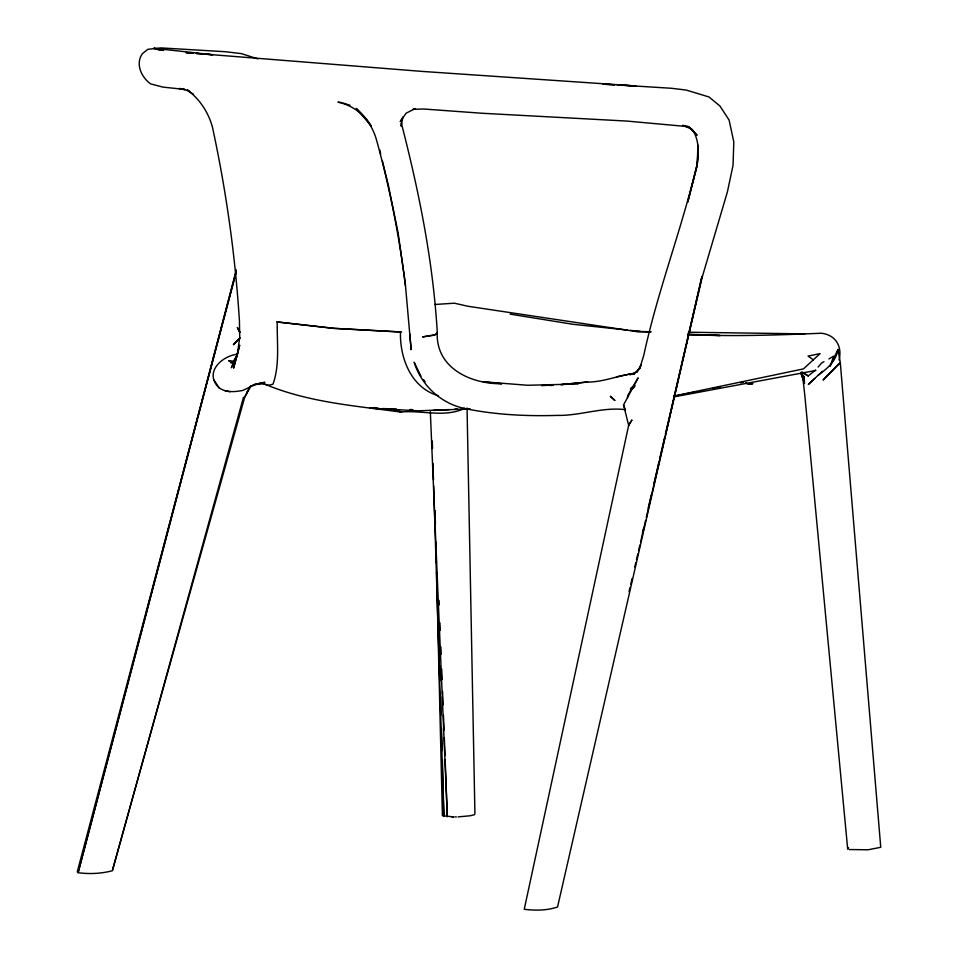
<?xml version="1.0" encoding="UTF-8"?>
<svg xmlns="http://www.w3.org/2000/svg" width="958" height="958" viewBox="0 0 958 958"><rect width="100%" height="100%" fill="white"/><g stroke="black" fill="none" stroke-linecap="round" stroke-linejoin="round"><path stroke-width="1.44" d="M839.052 360.04C842.549 346.425 835.52 334.665 821.174 333.24C776.687 335.144 732.116 336.617 687.605 334.558L720.177 335.516L687.593 334.162M697.891 145.46L697.244 164.956L687.796 201.958L697.244 164.956L698.238 145.377M627.49 397.618L627.694 395.63L638.124 377.871L623.55 404.959L628.652 425.34L524.242 909.286C535.294 910.639 546.922 910.615 557.544 906.998L701.939 276.539L665.439 433.902M234.662 361.513L230.471 362.699L235.189 361.082L232.087 363.31L237.273 355.047L231.357 367.74L237.356 354.4L239.716 337.384L239.428 320.954C235.321 255.738 226.232 190.905 212.413 127.031C208.365 112.23 199.575 98.997 187.241 89.836L190.462 92.064M642.459 532.983L643.477 528.612M648.207 508.219L651.248 495.106M653.955 483.443L659.02 461.588M659.703 458.678L664.768 436.824M629.047 591.673L630.053 587.314M630.735 584.404L632.088 578.584M634.795 566.944L635.813 562.574M636.483 559.664L637.836 553.844M638.519 550.934L639.872 545.114M640.543 542.204L645.62 520.374M646.303 517.464L702.142 277.341L727.409 191.875L733.05 165.255L733.804 141.916L729.11 120.085L719.937 106.003L708.992 96.974L686.239 90.076L671.426 88.268L617.802 84.951M237.356 354.4L239.692 345.215L233.584 368.159L236.973 355.777M236.303 269.952L78.101 872.69C89.465 874.235 101.392 873.672 112.469 870.714L243.476 397.342M236.003 272.719L78.101 872.69L77.251 871.876L236.339 271.222M112.505 869.732L244.781 396.971L250.11 386.793M849.135 849.53L868.14 849.782L880.749 847.291L840.262 362.208L837.951 349.478C836.059 361.561 827.077 368.555 818.072 375.356M837.951 349.478L830.095 366.196L833.819 356.101L828.898 358.903M244.781 396.971L250.876 385.763M246.625 392.792L250.96 385.679M818.108 367.07L821.509 363.094L823.976 361.693M847.662 848.8L848.453 847.962L847.662 848.8L804.9 396.241L802.972 378.889L801.128 373.716M239.572 338.246L233.357 344.712L240.075 337.887M822.419 371.297L808.312 384.469L814.827 378.386M801.211 372.231L808.241 375.931L815.545 370.051M688.419 126.636L697.065 135.258L691.7 129.102L682.671 125.33L688.634 126.684L626.807 121.067L481.934 113.248L423.472 108.996L412.934 109.344L415.425 108.553L406.192 113.128L400.264 121.666L402.923 116.96L401.163 126.228L401.318 123.055C419.125 192.055 433.256 262.205 437.339 333.528L433.651 335.312L422.574 336.905L435.423 334.689L437.207 332.905C435.998 368.411 471.24 384.17 501.86 383.739L494.687 382.984M464.738 408.3C444.799 417.999 421.819 409.952 400.672 412.036C354.58 405.749 307.446 402.3 264.049 383.835M463.696 408.395L461.217 409.329L464.091 408.539M634.124 373.5C618.437 375.356 603.815 381.991 587.829 382.086M631.502 388.026L634.388 387.295M237.452 354.221C221.334 355.981 203.671 372.961 219.083 387.858C226.124 392.732 234.83 391.99 242.781 390.433L256.612 384.014L264.827 382.35L256.6 384.002L252.972 384.793L262.827 383.859L268.803 385.248L272.994 384.194C279.987 364.567 276.862 342.485 277.233 321.96L277.042 321.744M634.052 373.668L629.813 374.698L635.477 372.411L633.178 374.482L639.333 368.734L636.866 372.171L641.01 365.094L639.657 368.71L643.752 355.418C657.799 290.154 682.324 227.764 697.4 162.872C698.861 151.771 698.945 139.94 692.742 130.132L688.395 126.743M632.496 386.553L635.382 385.858M630.352 388.984L633.274 388.337M631.142 387.619L634.052 386.996M673.714 396.073L803.463 368.89L820.108 353.598L808.061 356.089L813.33 359.837M616.521 376.865L628.747 374.255L634.22 373.967M673.558 396.349L679.497 395.163M682.264 394.576L696.969 391.618M712.752 388.397L715.662 387.81M717.35 387.499L720.26 386.9M740.342 382.805L743.564 382.194M435.028 304.476L454.427 303.195L467.923 306.261L636.052 331.492L650.985 331.707M454.787 409.198L457.361 408.707M673.785 396.911L815.809 370.459M257.894 58.881L241.332 53.624L225.561 51.732L160.752 47.9L147.843 49.313L142.443 53.624C135.09 63.875 141.389 77.203 150.574 83.873L162.884 87.106L185.014 89.465L179.409 88.483L187.073 90.423L193.492 94.267M550.191 385.547L553.041 385.308M560.801 384.661L587.673 382.002L561.484 384.601M449.446 409.569L418.155 410.826L369.764 408.096L378.661 408.419M458.068 816.887L469.911 815.797L474.605 814.683L474.917 813.486L467.049 407.964M470.139 408.791L433.531 410.407M541.581 385.631L553.425 385.056M452.056 816.994L453.781 816.935L442.404 815.665L436.573 572.07M578.093 384.014L527.583 385.26L483.215 381.787L491.813 382.685M636.052 331.492L650.733 332.031M455.062 816.923L456.355 816.899M688.335 332.222L804.864 333.875M401.641 331.935L333.755 328.343L277.233 321.96L333.755 328.343L400.48 332.055C399.69 358.088 411.233 387.942 438.369 395.738M383.104 408.575L396.456 409.066M409.808 409.545L412.766 409.653M614.844 84.795L602.977 84.172L614.365 84.795M617.239 84.951L635.908 85.969L422.083 71.407L196.33 53.432M373.859 407.629L376.674 407.785M193.408 53.205L186.115 52.642L192.055 53.109M196.486 53.468L212.772 54.762L153.903 48.295L160.094 50.379M627.191 330.031L572.824 324.271L510.123 314.116M630.125 330.342L640.411 331.432M341.419 102.542L337.946 102.183C351.646 104.913 364.064 113.918 371.153 125.941L356.268 108.458C365.956 116.96 373.165 127.737 376.578 140.215C389.75 187.948 399.402 236.59 405.414 285.735M234.554 361.406L228.663 360.771L231.285 361.609M382.481 408.599L385.415 409.09M388.349 409.581L391.283 410.072M394.217 410.563L401.558 411.796L394.361 410.575M382.853 408.635L385.727 409.114M388.601 409.605L391.487 410.096M224.843 390.625L229.872 391.75M159.22 49.493L163.567 50.415L153.903 48.295M625.526 409.701C602.965 406.707 580.213 415.844 557.4 415.401C526.637 416.311 495.669 414.85 465.456 408.671C441.279 403.857 421.388 385.643 414.143 362.184L420.945 376.243M342.844 102.997L349.969 105.236M802.169 371.979L808.241 375.931M804.253 377.236L801.367 374.386L804.492 383.547L804.253 377.236L800.948 373.237M423.472 379.596L425.16 381.835M214.089 380.158L219.083 387.858M239.979 332.306L237.297 327.48L239.775 332.402M436.776 332.51L437.339 333.528M623.55 404.959L625.287 409.617M379.655 149.652L380.697 153.903M382.422 161.016L388.313 185.157L398.193 233.309M398.396 234.782L405.282 283.293L411.138 349.706L409.784 333.983M430.334 411.724L447.326 816.755L445.171 760.065M439.087 600.438L439.255 604.905M439.938 622.808L440.225 630.268M440.848 646.686L441.135 654.146M441.698 669.055L442.105 679.509M442.56 691.437L443.063 704.86M443.47 715.315L444.033 730.224M444.32 737.684L445.003 755.587M432.286 441.015L432.513 448.5M432.98 463.444L433.483 479.898M433.675 485.874L443.877 816.312L442.345 759.622M438.165 604.474L438.285 608.941M438.968 634.304L439.255 644.746M439.818 665.63L440.213 680.551M440.656 696.957L441.147 714.86M441.506 728.296L442.105 750.665M435.112 510.794L435.423 524.242M435.854 542.18L436.357 563.1M631.825 420.167L628.652 425.34L631.825 420.167M839.627 363.226L823.233 379.859L839.627 363.226M748.545 384.026L745.552 382.996L748.545 384.026L752.689 383.691L748.545 384.026M614.749 400.384L610.438 396.396L614.749 400.384"/></g></svg>
